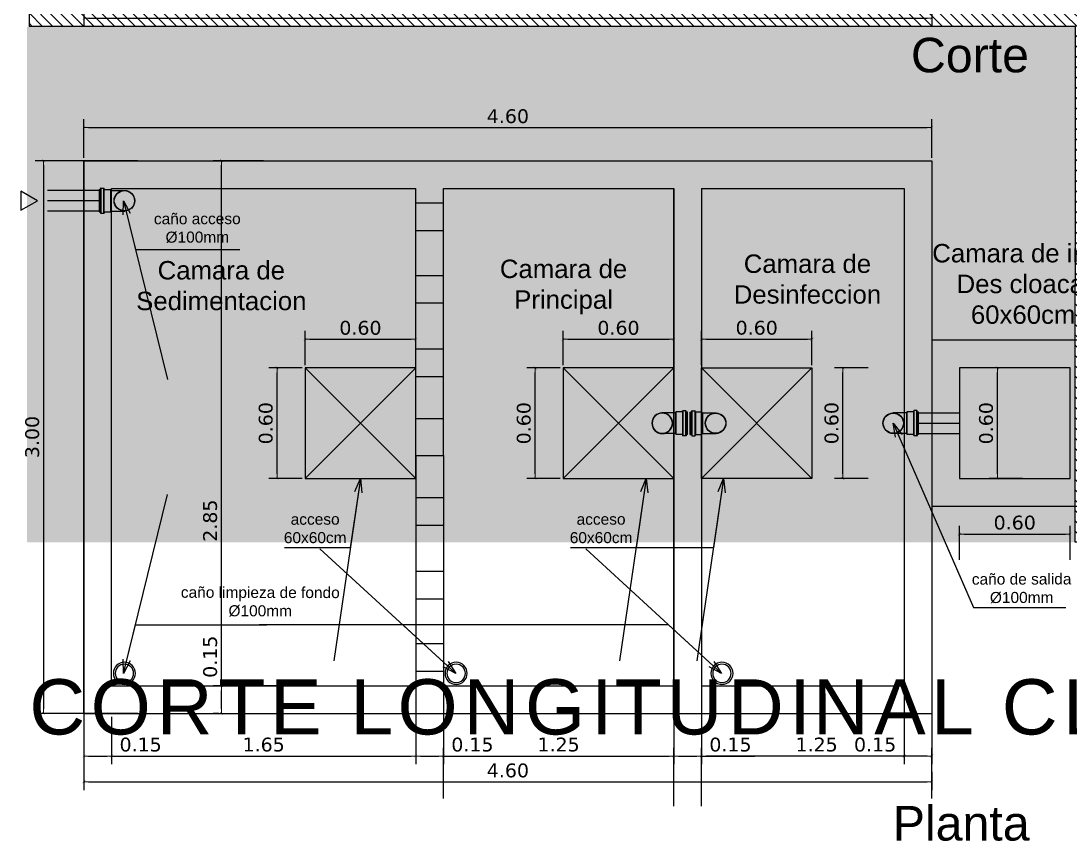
# Model space of a CAD drawing. Header units: metres. Extents: x 126 to 596, y -539 to -70.
# Drawn here: x 337.11 to 342.8, y -404.84 to -400.39 of the extents above; entities that cross this region are included whole.
import ezdxf

# ---------------------------------------------------------------- set-up
doc = ezdxf.new("R2010")
doc.units = ezdxf.units.M
doc.header["$LTSCALE"] = 10
doc.linetypes.add('CENTRO', pattern=[2, 1.25, -0.25, 0.25, -0.25])
doc.linetypes.add('CONTINUA', pattern=[0])
for name, color, linetype in [('-SAN 02', 2, 'Continuous'), ('-SAN 8', 8, 'CENTRO'), ('-SAN accesorios', 1, 'Continuous'), ('-SAN DC Accesorios', 1, 'Continuous'), ('-SAN DC Tx', 2, 'Continuous'), ('-SAN DP Accesorios', 1, 'Continuous'), ('-SAN DP Tx', 2, 'Continuous'), ('A- Hatch Hormigon', 255, 'Continuous'), ('Texto', 3, 'Continuous')]:
    doc.layers.add(name, color=color, linetype=linetype)
doc.layers.add('-SAN AC acotar', color=1, linetype='CONTINUA', lineweight=5)
doc.styles.add('Arial', font='arial.ttf')
doc.styles.add('Verdana', font='verdana.ttf')
doc.dimstyles.new('ST-COTA-25', dxfattribs={"dimscale": 0.25, "dimtxt": 0.3, "dimasz": 0.1, "dimexe": 0.18, "dimexo": 0.0625, "dimgap": 0.09, "dimtad": 1, "dimzin": 1, "dimdsep": 46, "dimtxsty": 'Verdana', "dimblk1": 'COTA_N', "dimblk2": 'COTA_N', "dimsah": 1, "dimcen": 0.09, "dimclrd": 8, "dimclre": 8, "dimclrt": 7, "dimadec": 0, "dimazin": 0, "dimtfac": 1, "dimtix": 1, "dimtmove": 0, "dimatfit": 3, "dimldrblk": 'COTA_N', "dimfxl": 0.18, "dimtolj": 1, "dimtzin": 0, "dimarcsym": 0})
doc.dimstyles.get("Standard").update_dxf_attribs({"dimtxt": 0.2, "dimasz": 0.2, "dimexe": 0.18, "dimexo": 0.0625, "dimgap": 0.05, "dimtad": 1, "dimjust": 2, "dimzin": 0, "dimdsep": 46, "dimtxsty": 'Standard', "dimblk": 'OPEN90', "dimcen": 0.12, "dimse1": 1, "dimse2": 1, "dimsd1": 1, "dimadec": 0, "dimazin": 0, "dimtfac": 1, "dimtofl": 0, "dimtmove": 0, "dimatfit": 0, "dimldrblk": 'OPEN90', "dimfxl": 1, "dimtolj": 1, "dimtzin": 0, "dimarcsym": 0})

# ---------------------------------------------------------------- blocks, each defined once
blk = doc.blocks.new('H')
at = {"layer": '-SAN 8', "transparency": 33554508}
h = blk.add_hatch(dxfattribs=at)
h.set_pattern_fill('AR-PARQ1', color=256, scale=0.0015, angle=45, style=0)
h.set_pattern_definition([(135, (-66.3667, 6.0953), (-0.64657844, 0), [0.4572, -0.4572]), (135, (-66.3128, 6.1492), (-0.64657844, 0), [0.4572, -0.4572]), (135, (-66.25893, 6.20307), (-0.64657844, 0), [0.4572, -0.4572]), (135, (-66.20505, 6.25695), (-0.64657844, 0), [0.4572, -0.4572]), (135, (-66.15116, 6.31083), (-0.64657844, 0), [0.4572, -0.4572]), (135, (-66.0973, 6.3647), (-0.64657844, 0), [0.4572, -0.4572]), (135, (-66.0434, 6.4186), (-0.64657844, 0), [0.4572, -0.4572]), (45, (-66.69, 6.4186), (0.64657844, 0), [0.4572, -0.4572]), (45, (-66.74386, 6.4725), (0.64657844, 0), [0.4572, -0.4572]), (45, (-66.79774, 6.52636), (0.64657844, 0), [0.4572, -0.4572]), (45, (-66.85162, 6.58024), (0.64657844, 0), [0.4572, -0.4572]), (45, (-66.9055, 6.6341), (0.64657844, 0), [0.4572, -0.4572]), (45, (-66.9594, 6.688), (0.64657844, 0), [0.4572, -0.4572]), (45, (-67.01327, 6.7419), (0.64657844, 0), [0.4572, -0.4572])])
h.paths.add_polyline_path([(276.4605, -13.1283), (270.7725, -13.1283), (270.7725, -15.9258), (276.4605, -15.9258)])
h.paths.add_polyline_path([(304.3237, -13.1259), (286.4612, -13.1259), (286.4612, -15.9258), (304.3237, -15.9258)])
at = {"layer": 'A- Hatch Hormigon', "transparency": 33554687}
h = blk.add_hatch(dxfattribs=at)
h.set_pattern_fill('ANSI31', color=1, scale=0.0125, angle=-90)
h.set_pattern_definition([(315, (-66.36805, 367.439185), (0.0280633004, 0.0280633004), [])])
h.paths.add_polyline_path([(271.0821, -12.9249), (270.7861, -12.9249), (270.7861, -13.1258), (271.0821, -13.1258)])
h.paths.add_polyline_path([(304.265, -12.9249), (271.0821, -12.9249), (271.0821, -13.1258), (276.4612, -13.1258), (276.4605, -15.9258), (286.4612, -15.9258), (286.4612, -13.1249), (304.265, -13.1249)])
h.paths.add_polyline_path([(280.7611, -12.9259), (281.3934, -12.9259), (281.3934, -12.9639), (280.7268, -12.9639), (280.7268, -12.9259)], flags=16)
h.paths.add_polyline_path([(276.6605, -13.1258), (281.3609, -13.1258), (281.3609, -15.7258), (276.6605, -15.7258)], flags=16)
h.paths.add_polyline_path([(281.5267, -12.9639), (281.5267, -12.9259), (282.1607, -12.9259), (282.1607, -12.9258), (282.1932, -12.9258), (282.1932, -12.9639)], flags=16)
h.paths.add_polyline_path([(281.5609, -13.1266), (286.2612, -13.1266), (286.2612, -15.7258), (281.5609, -15.7258)], flags=16)
h.paths.add_polyline_path([(277.8259, -14.7731), (280.531, -14.7731), (280.531, -13.9196), (277.8259, -13.9196)], flags=8)
at = {"color": 5}
blk.add_lwpolyline([(270.7861, -12.9249), (304.265, -12.9249), (304.265, -13.1249), (286.4612, -13.1249), (286.4612, -15.9258), (276.4605, -15.9258), (276.4612, -13.1258), (270.7861, -13.1258), (270.7861, -12.9249)], dxfattribs=at)
blk = doc.blocks.new('COTA_N')
for p, q in [((-1, 0), (0, 0)), ((0, 0.5), (0, -0.5))]:
    blk.add_line(p, q)
at = {"color": 3, "const_width": 0.065}
blk.add_lwpolyline([(0.14, 0.14), (0.28, 0.28), (0, 0), (-0.14, -0.14), (-0.28, -0.28)], dxfattribs=at)
blk = doc.blocks.new('*D1064')
at = {"layer": '-SAN AC acotar', "color": 8, "lineweight": -2, "transparency": 16777216}
for p, q in [((460.3291, -11.5212), (460.3291, -11.8813)), ((464.9291, -11.6056), (464.9291, -11.8813)), ((460.3541, -11.8363), (464.9041, -11.8363))]:
    blk.add_line(p, q, dxfattribs=at)
at = {"layer": 'Defpoints', "color": 0, "transparency": 16777216}
for p in [(460.3291, -11.5056), (464.9291, -11.59), (464.9291, -11.8363)]:
    blk.add_point(p, dxfattribs=at)
at = {"layer": '-SAN AC acotar', "color": 8, "lineweight": -2, "transparency": 16777216, "xscale": 0.025, "yscale": 0.025, "zscale": 0.025, "rotation": 180}
blk.add_blockref('COTA_N', (460.3291, -11.8363), dxfattribs=at)
at = {"layer": '-SAN AC acotar', "color": 8, "lineweight": -2, "transparency": 16777216, "xscale": 0.025, "yscale": 0.025, "zscale": 0.025}
blk.add_blockref('COTA_N', (464.9291, -11.8363), dxfattribs=at)
at = {"layer": '-SAN AC acotar', "transparency": 16777216, "insert": (462.6291, -11.7748), "char_height": 0.075, "attachment_point": 5, "style": 'Verdana'}
blk.add_mtext('\\A1;4.60', dxfattribs=at)
blk = doc.blocks.new('CAMARA SEPTICA')
at = {"layer": '-SAN 02'}
for p, q in [((493.5103, 130.7609), (493.6603, 130.7609)), ((493.5103, 130.6109), (493.6603, 130.6109)), ((493.5103, 130.3681), (493.6603, 130.3681)), ((493.5103, 130.2181), (493.6603, 130.2181)), ((493.5103, 129.9685), (493.6603, 129.9685)), ((493.5103, 129.8185), (493.6603, 129.8185)), ((493.5103, 129.5904), (493.6603, 129.5904)), ((493.5103, 129.3904), (493.6603, 129.3904)), ((493.5103, 129.1624), (493.6603, 129.1624)), ((493.5103, 129.0124), (493.6603, 129.0124)), ((493.5103, 128.7627), (493.6603, 128.7627)), ((493.5103, 128.6127), (493.6603, 128.6127)), ((493.5103, 128.37), (493.6603, 128.37)), ((493.5103, 128.22), (493.6603, 128.22))]:
    blk.add_line(p, q, dxfattribs=at)
at = {"layer": '-SAN DC Tx'}
for p, q in [((491.7103, 130.9904), (496.3103, 130.9904)), ((491.7103, 127.9904), (491.7103, 130.9904)), ((491.7103, 130.9904), (491.7103, 127.9904)), ((496.3103, 130.9904), (496.3103, 127.9904)), ((491.8603, 128.1404), (491.8603, 130.8404)), ((491.8603, 130.8404), (493.5103, 130.8404)), ((493.5103, 130.7609), (493.5103, 130.8404)), ((493.6603, 130.8404), (494.9103, 130.8404)), ((493.6603, 130.7609), (493.6603, 130.8404)), ((494.9103, 128.1404), (494.9103, 130.8404)), ((494.9103, 128.1404), (494.9103, 130.8404)), ((494.9103, 130.8404), (494.9103, 128.1404)), ((495.0603, 130.8404), (496.1603, 130.8404)), ((495.0603, 130.8404), (495.0603, 128.1404)), ((496.1603, 130.8404), (496.1603, 128.1404)), ((493.5103, 130.3681), (493.5103, 130.6109)), ((493.6603, 130.3681), (493.6603, 130.6109)), ((493.5103, 129.9685), (493.5103, 130.2181)), ((493.6603, 129.9685), (493.6603, 130.2181)), ((493.5103, 129.5904), (493.5103, 129.8185)), ((493.6603, 129.5904), (493.6603, 129.8185)), ((493.5103, 129.3904), (493.5103, 129.1624)), ((493.6603, 129.3904), (493.6603, 129.1624)), ((493.5103, 129.0124), (493.5103, 128.7627)), ((493.6603, 129.0124), (493.6603, 128.7627)), ((493.5103, 128.6127), (493.5103, 128.37)), ((493.6603, 128.6127), (493.6603, 128.37)), ((493.5103, 128.22), (493.5103, 128.1404)), ((493.6603, 128.22), (493.6603, 128.1404)), ((491.8603, 128.1404), (493.5103, 128.1404)), ((493.6603, 128.1404), (494.9103, 128.1404)), ((495.0603, 128.1404), (496.1603, 128.1404)), ((491.7103, 127.9904), (496.3103, 127.9904))]:
    blk.add_line(p, q, dxfattribs=at)
at = {"layer": '-SAN DP Accesorios'}
for p, q in [((493.5103, 130.6109), (493.5103, 130.7609)), ((493.6603, 130.6109), (493.6603, 130.7609)), ((493.5103, 130.2181), (493.5103, 130.3681)), ((493.6603, 130.2181), (493.6603, 130.3681)), ((493.5103, 129.8185), (493.5103, 129.9685)), ((493.6603, 129.8185), (493.6603, 129.9685)), ((493.5103, 129.3904), (493.5103, 129.5904)), ((493.6603, 129.3904), (493.6603, 129.5904)), ((493.5103, 129.1624), (493.5103, 129.0124)), ((493.6603, 129.1624), (493.6603, 129.0124)), ((493.5103, 128.7627), (493.5103, 128.6127)), ((493.6603, 128.7627), (493.6603, 128.6127)), ((493.5103, 128.37), (493.5103, 128.22)), ((493.6603, 128.37), (493.6603, 128.22))]:
    blk.add_line(p, q, dxfattribs=at)
blk = doc.blocks.new('*D1076')
at = {"layer": '-SAN AC acotar', "color": 8, "lineweight": -2, "transparency": 16777216}
for p, q in [((461.0755, -15.4594), (461.0755, -15.1694)), ((460.8837, -15.4594), (461.1205, -15.4594)), ((461.0755, -15.5844), (461.0755, -15.4844)), ((461.0599, -15.6094), (461.0305, -15.6094))]:
    blk.add_line(p, q, dxfattribs=at)
at = {"layer": 'Defpoints', "color": 0, "transparency": 16777216}
for p in [(460.8681, -15.4594), (461.0755, -15.6094), (461.0755, -15.6094)]:
    blk.add_point(p, dxfattribs=at)
at = {"layer": '-SAN AC acotar', "color": 8, "lineweight": -2, "transparency": 16777216, "xscale": 0.025, "yscale": 0.025, "zscale": 0.025}
for p, rotation in [((461.0755, -15.4594), 90), ((461.0755, -15.6094), 270)]:
    blk.add_blockref('COTA_N', p, dxfattribs=dict(at, rotation=rotation))
at = {"layer": '-SAN AC acotar', "transparency": 16777216, "insert": (461.014, -15.3019), "char_height": 0.075, "attachment_point": 5, "rotation": 90, "style": 'Verdana'}
blk.add_mtext('\\A1;0.15', dxfattribs=at)
blk = doc.blocks.new('*D1077')
at = {"layer": '-SAN AC acotar', "color": 8, "lineweight": -2, "transparency": 16777216}
for p, q in [((462.1291, -15.4255), (462.1291, -15.8858)), ((462.2791, -15.4255), (462.2791, -15.8858)), ((462.1541, -15.8408), (462.2541, -15.8408)), ((462.2791, -15.8408), (462.5691, -15.8408))]:
    blk.add_line(p, q, dxfattribs=at)
at = {"layer": 'Defpoints', "color": 0, "transparency": 16777216}
for p in [(462.1291, -15.4099), (462.2791, -15.4099), (462.1291, -15.8408)]:
    blk.add_point(p, dxfattribs=at)
at = {"layer": '-SAN AC acotar', "color": 8, "lineweight": -2, "transparency": 16777216, "xscale": 0.025, "yscale": 0.025, "zscale": 0.025, "rotation": 180}
blk.add_blockref('COTA_N', (462.1291, -15.8408), dxfattribs=at)
at = {"layer": '-SAN AC acotar', "color": 8, "lineweight": -2, "transparency": 16777216, "xscale": 0.025, "yscale": 0.025, "zscale": 0.025}
blk.add_blockref('COTA_N', (462.2791, -15.8408), dxfattribs=at)
at = {"layer": '-SAN AC acotar', "transparency": 16777216, "insert": (462.4366, -15.7793), "char_height": 0.075, "attachment_point": 5, "style": 'Verdana'}
blk.add_mtext('\\A1;0.15', dxfattribs=at)
blk = doc.blocks.new('*D1078')
at = {"layer": '-SAN AC acotar', "color": 8, "lineweight": -2, "transparency": 16777216}
for p, q in [((460.3291, -15.2116), (460.3291, -16.0262)), ((464.9291, -15.9269), (464.9291, -16.0262)), ((460.3541, -15.9812), (464.9041, -15.9812))]:
    blk.add_line(p, q, dxfattribs=at)
at = {"layer": 'Defpoints', "color": 0, "transparency": 16777216}
for p in [(460.3291, -15.196), (464.9291, -15.9113), (464.9291, -15.9812)]:
    blk.add_point(p, dxfattribs=at)
at = {"layer": '-SAN AC acotar', "color": 8, "lineweight": -2, "transparency": 16777216, "xscale": 0.025, "yscale": 0.025, "zscale": 0.025, "rotation": 180}
blk.add_blockref('COTA_N', (460.3291, -15.9812), dxfattribs=at)
at = {"layer": '-SAN AC acotar', "color": 8, "lineweight": -2, "transparency": 16777216, "xscale": 0.025, "yscale": 0.025, "zscale": 0.025}
blk.add_blockref('COTA_N', (464.9291, -15.9812), dxfattribs=at)
at = {"layer": '-SAN AC acotar', "transparency": 16777216, "insert": (462.6291, -15.9197), "char_height": 0.075, "attachment_point": 5, "style": 'Verdana'}
blk.add_mtext('\\A1;4.60', dxfattribs=at)
blk = doc.blocks.new('*D1079')
at = {"layer": '-SAN AC acotar', "color": 8, "lineweight": -2, "transparency": 16777216}
for p, q in [((460.4791, -15.649), (460.4791, -15.8858)), ((460.3291, -15.8518), (460.3291, -15.8858)), ((460.3541, -15.8408), (460.4541, -15.8408)), ((460.4791, -15.8408), (460.7691, -15.8408))]:
    blk.add_line(p, q, dxfattribs=at)
at = {"layer": 'Defpoints', "color": 0, "transparency": 16777216}
for p in [(460.4791, -15.6334), (460.3291, -15.8362), (460.3291, -15.8408)]:
    blk.add_point(p, dxfattribs=at)
at = {"layer": '-SAN AC acotar', "color": 8, "lineweight": -2, "transparency": 16777216, "xscale": 0.025, "yscale": 0.025, "zscale": 0.025, "rotation": 180}
blk.add_blockref('COTA_N', (460.3291, -15.8408), dxfattribs=at)
at = {"layer": '-SAN AC acotar', "color": 8, "lineweight": -2, "transparency": 16777216, "xscale": 0.025, "yscale": 0.025, "zscale": 0.025}
blk.add_blockref('COTA_N', (460.4791, -15.8408), dxfattribs=at)
at = {"layer": '-SAN AC acotar', "transparency": 16777216, "insert": (460.6366, -15.7793), "char_height": 0.075, "attachment_point": 5, "style": 'Verdana'}
blk.add_mtext('\\A1;0.15', dxfattribs=at)
blk = doc.blocks.new('*D1080')
at = {"layer": '-SAN AC acotar', "color": 8, "lineweight": -2, "transparency": 16777216}
for p, q in [((461.3024, -12.6094), (461.0305, -12.6094)), ((461.0755, -15.4344), (461.0755, -12.6344)), ((461.518, -15.4594), (461.0305, -15.4594))]:
    blk.add_line(p, q, dxfattribs=at)
at = {"layer": 'Defpoints', "color": 0, "transparency": 16777216}
for p in [(461.0755, -12.6094), (461.3181, -12.6094), (461.5336, -15.4594)]:
    blk.add_point(p, dxfattribs=at)
at = {"layer": '-SAN AC acotar', "color": 8, "lineweight": -2, "transparency": 16777216, "xscale": 0.025, "yscale": 0.025, "zscale": 0.025}
for p, rotation in [((461.0755, -12.6094), 90), ((461.0755, -15.4594), 270)]:
    blk.add_blockref('COTA_N', p, dxfattribs=dict(at, rotation=rotation))
at = {"layer": '-SAN AC acotar', "transparency": 16777216, "insert": (461.0138, -14.5631), "char_height": 0.075, "attachment_point": 5, "rotation": 90, "style": 'Verdana'}
blk.add_mtext('\\A1;2.85', dxfattribs=at)
blk = doc.blocks.new('*D1081')
at = {"layer": '-SAN AC acotar', "color": 8, "lineweight": -2, "transparency": 16777216}
for p, q in [((461.5291, -13.7192), (461.5291, -13.5337)), ((462.1291, -13.7192), (462.1291, -13.5337)), ((461.5541, -13.5787), (462.1041, -13.5787))]:
    blk.add_line(p, q, dxfattribs=at)
at = {"layer": 'Defpoints', "color": 0, "transparency": 16777216}
for p in [(462.1291, -13.5787), (461.5291, -13.7349), (462.1291, -13.7349)]:
    blk.add_point(p, dxfattribs=at)
at = {"layer": '-SAN AC acotar', "color": 8, "lineweight": -2, "transparency": 16777216, "xscale": 0.025, "yscale": 0.025, "zscale": 0.025, "rotation": 180}
blk.add_blockref('COTA_N', (461.5291, -13.5787), dxfattribs=at)
at = {"layer": '-SAN AC acotar', "color": 8, "lineweight": -2, "transparency": 16777216, "xscale": 0.025, "yscale": 0.025, "zscale": 0.025}
blk.add_blockref('COTA_N', (462.1291, -13.5787), dxfattribs=at)
at = {"layer": '-SAN AC acotar', "transparency": 16777216, "insert": (461.8291, -13.5171), "char_height": 0.075, "attachment_point": 5, "style": 'Verdana'}
blk.add_mtext('\\A1;0.60', dxfattribs=at)
blk = doc.blocks.new('*D1082')
at = {"layer": '-SAN AC acotar', "color": 8, "lineweight": -2, "transparency": 16777216}
for p, q in [((461.5134, -13.7344), (461.332, -13.7344)), ((461.377, -14.3094), (461.377, -13.7594)), ((461.5134, -14.3344), (461.332, -14.3344))]:
    blk.add_line(p, q, dxfattribs=at)
at = {"layer": 'Defpoints', "color": 0, "transparency": 16777216}
for p in [(461.377, -13.7344), (461.5291, -13.7344), (461.5291, -14.3344)]:
    blk.add_point(p, dxfattribs=at)
at = {"layer": '-SAN AC acotar', "color": 8, "lineweight": -2, "transparency": 16777216, "xscale": 0.025, "yscale": 0.025, "zscale": 0.025}
for p, rotation in [((461.377, -13.7344), 90), ((461.377, -14.3344), 270)]:
    blk.add_blockref('COTA_N', p, dxfattribs=dict(at, rotation=rotation))
at = {"layer": '-SAN AC acotar', "transparency": 16777216, "insert": (461.3155, -14.0344), "char_height": 0.075, "attachment_point": 5, "rotation": 90, "style": 'Verdana'}
blk.add_mtext('\\A1;0.60', dxfattribs=at)
blk = doc.blocks.new('*D1083')
at = {"layer": '-SAN AC acotar', "color": 8, "lineweight": -2, "transparency": 16777216}
for p, q in [((463.5291, -15.4255), (463.5291, -15.8858)), ((463.6791, -15.4255), (463.6791, -15.8858)), ((463.5541, -15.8408), (463.6541, -15.8408)), ((463.6791, -15.8408), (463.9691, -15.8408))]:
    blk.add_line(p, q, dxfattribs=at)
at = {"layer": 'Defpoints', "color": 0, "transparency": 16777216}
for p in [(463.5291, -15.4099), (463.6791, -15.4099), (463.5291, -15.8408)]:
    blk.add_point(p, dxfattribs=at)
at = {"layer": '-SAN AC acotar', "color": 8, "lineweight": -2, "transparency": 16777216, "xscale": 0.025, "yscale": 0.025, "zscale": 0.025, "rotation": 180}
blk.add_blockref('COTA_N', (463.5291, -15.8408), dxfattribs=at)
at = {"layer": '-SAN AC acotar', "color": 8, "lineweight": -2, "transparency": 16777216, "xscale": 0.025, "yscale": 0.025, "zscale": 0.025}
blk.add_blockref('COTA_N', (463.6791, -15.8408), dxfattribs=at)
at = {"layer": '-SAN AC acotar', "transparency": 16777216, "insert": (463.8366, -15.7793), "char_height": 0.075, "attachment_point": 5, "style": 'Verdana'}
blk.add_mtext('\\A1;0.15', dxfattribs=at)
blk = doc.blocks.new('*D1084')
at = {"layer": '-SAN AC acotar', "color": 8, "lineweight": -2, "transparency": 16777216}
for p, q in [((465.0791, -14.7765), (465.0791, -14.5909)), ((465.6791, -14.7765), (465.6791, -14.5909)), ((465.1041, -14.6359), (465.6541, -14.6359))]:
    blk.add_line(p, q, dxfattribs=at)
at = {"layer": 'Defpoints', "color": 0, "transparency": 16777216}
for p in [(465.6791, -14.6359), (465.0791, -14.7921), (465.6791, -14.7921)]:
    blk.add_point(p, dxfattribs=at)
at = {"layer": '-SAN AC acotar', "color": 8, "lineweight": -2, "transparency": 16777216, "xscale": 0.025, "yscale": 0.025, "zscale": 0.025, "rotation": 180}
blk.add_blockref('COTA_N', (465.0791, -14.6359), dxfattribs=at)
at = {"layer": '-SAN AC acotar', "color": 8, "lineweight": -2, "transparency": 16777216, "xscale": 0.025, "yscale": 0.025, "zscale": 0.025}
blk.add_blockref('COTA_N', (465.6791, -14.6359), dxfattribs=at)
at = {"layer": '-SAN AC acotar', "transparency": 16777216, "insert": (465.3791, -14.5744), "char_height": 0.075, "attachment_point": 5, "style": 'Verdana'}
blk.add_mtext('\\A1;0.60', dxfattribs=at)
blk = doc.blocks.new('*D1085')
at = {"layer": '-SAN AC acotar', "color": 8, "lineweight": -2, "transparency": 16777216}
for p, q in [((465.4218, -13.7344), (465.2403, -13.7344)), ((465.2853, -14.3094), (465.2853, -13.7594)), ((465.4218, -14.3344), (465.2403, -14.3344))]:
    blk.add_line(p, q, dxfattribs=at)
at = {"layer": 'Defpoints', "color": 0, "transparency": 16777216}
for p in [(465.2853, -13.7344), (465.4374, -13.7344), (465.4374, -14.3344)]:
    blk.add_point(p, dxfattribs=at)
at = {"layer": '-SAN AC acotar', "color": 8, "lineweight": -2, "transparency": 16777216, "xscale": 0.025, "yscale": 0.025, "zscale": 0.025}
for p, rotation in [((465.2853, -13.7344), 90), ((465.2853, -14.3344), 270)]:
    blk.add_blockref('COTA_N', p, dxfattribs=dict(at, rotation=rotation))
at = {"layer": '-SAN AC acotar', "transparency": 16777216, "insert": (465.2238, -14.0344), "char_height": 0.075, "attachment_point": 5, "rotation": 90, "style": 'Verdana'}
blk.add_mtext('\\A1;0.60', dxfattribs=at)
blk = doc.blocks.new('_Open90')
at = {"color": 0, "linetype": 'ByBlock', "lineweight": -2}
for p, q in [((0, 0), (-1, 0)), ((-0.5, 0.5), (0, 0)), ((0, 0), (-0.5, -0.5))]:
    blk.add_line(p, q, dxfattribs=at)
blk = doc.blocks.new('BSS')
at = {"layer": '-SAN accesorios'}
for p, q in [((2184.5388, 2047.0574), (2184.5388, 2047.1553)), ((2184.6889, 2047.0574), (2184.6889, 2047.1553)), ((2184.5229, 2046.9815), (2184.5229, 2047.0028)), ((2184.5306, 2047.0053), (2184.5247, 2047.0048)), ((2184.5249, 2047.0028), (2184.7028, 2047.0028)), ((2184.5388, 2047.0574), (2184.5325, 2047.0511)), ((2184.6953, 2047.0511), (2184.5325, 2047.0511)), ((2184.5325, 2047.0073), (2184.5325, 2047.0511)), ((2184.5325, 2047.0055), (2184.6953, 2047.0055)), ((2184.5388, 2047.0574), (2184.6889, 2047.0574)), ((2184.6889, 2047.0574), (2184.6953, 2047.0511)), ((2184.6953, 2047.0073), (2184.6953, 2047.0511)), ((2184.6971, 2047.0053), (2184.703, 2047.0048)), ((2184.7048, 2046.9815), (2184.7048, 2047.0028)), ((2184.5311, 2046.9789), (2184.5247, 2046.9795)), ((2184.7028, 2046.9815), (2184.5249, 2046.9815)), ((2184.6948, 2046.9788), (2184.533, 2046.9788)), ((2184.533, 2046.9691), (2184.533, 2046.977)), ((2184.6948, 2046.9691), (2184.533, 2046.9691)), ((2184.6948, 2046.9691), (2184.6948, 2046.977)), ((2184.6966, 2046.9789), (2184.703, 2046.9795))]:
    blk.add_line(p, q, dxfattribs=at)
for radius in [0.075, 0.0729]:
    blk.add_circle((2184.6139, 2047.1523), radius, dxfattribs=at)
for centre, start, end in [((2184.5249, 2047.0028), 95, 180), ((2184.5305, 2047.0073), 275, 0), ((2184.6972, 2047.0073), 180, 265), ((2184.7028, 2047.0028), 0, 85), ((2184.5249, 2046.9815), 180, 265), ((2184.531, 2046.977), 0, 85), ((2184.6967, 2046.977), 95, 180), ((2184.7028, 2046.9815), 275, 0)]:
    blk.add_arc(centre, 0.00199, start, end, dxfattribs=at)
blk = doc.blocks.new('*D1086')
at = {"layer": '-SAN AC acotar', "color": 8, "lineweight": -2, "transparency": 16777216}
for p, q in [((460.4791, -15.6276), (460.4791, -15.8858)), ((462.129, -15.7718), (462.129, -15.8858)), ((460.5041, -15.8408), (462.104, -15.8408))]:
    blk.add_line(p, q, dxfattribs=at)
at = {"layer": 'Defpoints', "color": 0, "transparency": 16777216}
for p in [(460.4791, -15.612), (462.129, -15.7562), (462.129, -15.8408)]:
    blk.add_point(p, dxfattribs=at)
at = {"layer": '-SAN AC acotar', "color": 8, "lineweight": -2, "transparency": 16777216, "xscale": 0.025, "yscale": 0.025, "zscale": 0.025, "rotation": 180}
blk.add_blockref('COTA_N', (460.4791, -15.8408), dxfattribs=at)
at = {"layer": '-SAN AC acotar', "color": 8, "lineweight": -2, "transparency": 16777216, "xscale": 0.025, "yscale": 0.025, "zscale": 0.025}
blk.add_blockref('COTA_N', (462.129, -15.8408), dxfattribs=at)
at = {"layer": '-SAN AC acotar', "transparency": 16777216, "insert": (461.304, -15.7793), "char_height": 0.075, "attachment_point": 5, "style": 'Verdana'}
blk.add_mtext('\\A1;1.65', dxfattribs=at)
blk = doc.blocks.new('*D1087')
at = {"layer": '-SAN AC acotar', "color": 8, "lineweight": -2, "transparency": 16777216}
for p, q in [((462.2791, -16.0722), (462.2791, -15.7958)), ((463.5291, -16.1122), (463.5291, -15.7958)), ((462.3041, -15.8408), (463.5041, -15.8408))]:
    blk.add_line(p, q, dxfattribs=at)
at = {"layer": 'Defpoints', "color": 0, "transparency": 16777216}
for p in [(463.5291, -15.8408), (462.2791, -16.0879), (463.5291, -16.1279)]:
    blk.add_point(p, dxfattribs=at)
at = {"layer": '-SAN AC acotar', "color": 8, "lineweight": -2, "transparency": 16777216, "xscale": 0.025, "yscale": 0.025, "zscale": 0.025, "rotation": 180}
blk.add_blockref('COTA_N', (462.2791, -15.8408), dxfattribs=at)
at = {"layer": '-SAN AC acotar', "color": 8, "lineweight": -2, "transparency": 16777216, "xscale": 0.025, "yscale": 0.025, "zscale": 0.025}
blk.add_blockref('COTA_N', (463.5291, -15.8408), dxfattribs=at)
at = {"layer": '-SAN AC acotar', "transparency": 16777216, "insert": (462.9041, -15.7792), "char_height": 0.075, "attachment_point": 5, "style": 'Verdana'}
blk.add_mtext('\\A1;1.25', dxfattribs=at)
blk = doc.blocks.new('*D1088')
at = {"layer": '-SAN AC acotar', "color": 8, "lineweight": -2, "transparency": 16777216}
for p, q in [((463.6791, -16.1122), (463.6791, -15.7958)), ((464.9291, -16.0722), (464.9291, -15.7958)), ((464.9041, -15.8408), (463.7041, -15.8408))]:
    blk.add_line(p, q, dxfattribs=at)
at = {"layer": 'Defpoints', "color": 0, "transparency": 16777216}
for p in [(463.6791, -15.8408), (464.9291, -16.0879), (463.6791, -16.1279)]:
    blk.add_point(p, dxfattribs=at)
at = {"layer": '-SAN AC acotar', "color": 8, "lineweight": -2, "transparency": 16777216, "xscale": 0.025, "yscale": 0.025, "zscale": 0.025, "rotation": 180}
blk.add_blockref('COTA_N', (463.6791, -15.8408), dxfattribs=at)
at = {"layer": '-SAN AC acotar', "color": 8, "lineweight": -2, "transparency": 16777216, "xscale": 0.025, "yscale": 0.025, "zscale": 0.025}
blk.add_blockref('COTA_N', (464.9291, -15.8408), dxfattribs=at)
at = {"layer": '-SAN AC acotar', "transparency": 16777216, "insert": (464.3041, -15.7792), "char_height": 0.075, "attachment_point": 5, "style": 'Verdana'}
blk.add_mtext('\\A1;1.25', dxfattribs=at)
blk = doc.blocks.new('*D1089')
at = {"layer": '-SAN AC acotar', "color": 8, "lineweight": -2, "transparency": 16777216}
for p, q in [((460.3291, -12.5938), (460.3291, -12.3848)), ((464.9291, -12.5938), (464.9291, -12.3848)), ((460.3541, -12.4298), (464.9041, -12.4298))]:
    blk.add_line(p, q, dxfattribs=at)
at = {"layer": 'Defpoints', "color": 0, "transparency": 16777216}
for p in [(464.9291, -12.4298), (460.3291, -12.6094), (464.9291, -12.6094)]:
    blk.add_point(p, dxfattribs=at)
at = {"layer": '-SAN AC acotar', "color": 8, "lineweight": -2, "transparency": 16777216, "xscale": 0.025, "yscale": 0.025, "zscale": 0.025, "rotation": 180}
blk.add_blockref('COTA_N', (460.3291, -12.4298), dxfattribs=at)
at = {"layer": '-SAN AC acotar', "color": 8, "lineweight": -2, "transparency": 16777216, "xscale": 0.025, "yscale": 0.025, "zscale": 0.025}
blk.add_blockref('COTA_N', (464.9291, -12.4298), dxfattribs=at)
at = {"layer": '-SAN AC acotar', "transparency": 16777216, "insert": (462.6291, -12.3683), "char_height": 0.075, "attachment_point": 5, "style": 'Verdana'}
blk.add_mtext('\\A1;4.60', dxfattribs=at)
blk = doc.blocks.new('*D1090')
at = {"layer": '-SAN AC acotar', "color": 8, "lineweight": -2, "transparency": 16777216}
for p, q in [((460.6209, -12.6094), (460.065, -12.6094)), ((460.11, -12.6344), (460.11, -15.5844)), ((460.6209, -15.6094), (460.065, -15.6094))]:
    blk.add_line(p, q, dxfattribs=at)
at = {"layer": 'Defpoints', "color": 0, "transparency": 16777216}
for p in [(460.6365, -12.6094), (460.11, -15.6094), (460.6365, -15.6094)]:
    blk.add_point(p, dxfattribs=at)
at = {"layer": '-SAN AC acotar', "color": 8, "lineweight": -2, "transparency": 16777216, "xscale": 0.025, "yscale": 0.025, "zscale": 0.025}
for p, rotation in [((460.11, -12.6094), 90), ((460.11, -15.6094), 270)]:
    blk.add_blockref('COTA_N', p, dxfattribs=dict(at, rotation=rotation))
at = {"layer": '-SAN AC acotar', "transparency": 16777216, "insert": (460.0485, -14.1094), "char_height": 0.075, "attachment_point": 5, "rotation": 90, "style": 'Verdana'}
blk.add_mtext('\\A1;3.00', dxfattribs=at)
blk = doc.blocks.new('*D1091')
at = {"layer": '-SAN AC acotar', "color": 8, "lineweight": -2, "transparency": 16777216}
for p, q in [((462.9291, -13.7192), (462.9291, -13.5337)), ((463.5291, -13.7192), (463.5291, -13.5337)), ((462.9541, -13.5787), (463.5041, -13.5787))]:
    blk.add_line(p, q, dxfattribs=at)
at = {"layer": 'Defpoints', "color": 0, "transparency": 16777216}
for p in [(463.5291, -13.5787), (462.9291, -13.7349), (463.5291, -13.7349)]:
    blk.add_point(p, dxfattribs=at)
at = {"layer": '-SAN AC acotar', "color": 8, "lineweight": -2, "transparency": 16777216, "xscale": 0.025, "yscale": 0.025, "zscale": 0.025, "rotation": 180}
blk.add_blockref('COTA_N', (462.9291, -13.5787), dxfattribs=at)
at = {"layer": '-SAN AC acotar', "color": 8, "lineweight": -2, "transparency": 16777216, "xscale": 0.025, "yscale": 0.025, "zscale": 0.025}
blk.add_blockref('COTA_N', (463.5291, -13.5787), dxfattribs=at)
at = {"layer": '-SAN AC acotar', "transparency": 16777216, "insert": (463.2291, -13.5171), "char_height": 0.075, "attachment_point": 5, "style": 'Verdana'}
blk.add_mtext('\\A1;0.60', dxfattribs=at)
blk = doc.blocks.new('*D1092')
at = {"layer": '-SAN AC acotar', "color": 8, "lineweight": -2, "transparency": 16777216}
for p, q in [((462.9134, -13.7344), (462.732, -13.7344)), ((462.777, -14.3094), (462.777, -13.7594)), ((462.9134, -14.3344), (462.732, -14.3344))]:
    blk.add_line(p, q, dxfattribs=at)
at = {"layer": 'Defpoints', "color": 0, "transparency": 16777216}
for p in [(462.777, -13.7344), (462.9291, -13.7344), (462.9291, -14.3344)]:
    blk.add_point(p, dxfattribs=at)
at = {"layer": '-SAN AC acotar', "color": 8, "lineweight": -2, "transparency": 16777216, "xscale": 0.025, "yscale": 0.025, "zscale": 0.025}
for p, rotation in [((462.777, -13.7344), 90), ((462.777, -14.3344), 270)]:
    blk.add_blockref('COTA_N', p, dxfattribs=dict(at, rotation=rotation))
at = {"layer": '-SAN AC acotar', "transparency": 16777216, "insert": (462.7155, -14.0344), "char_height": 0.075, "attachment_point": 5, "rotation": 90, "style": 'Verdana'}
blk.add_mtext('\\A1;0.60', dxfattribs=at)
blk = doc.blocks.new('*D1093')
at = {"layer": '-SAN AC acotar', "color": 8, "lineweight": -2, "transparency": 16777216}
for p, q in [((463.6791, -13.7188), (463.6791, -13.5332)), ((464.2791, -13.7188), (464.2791, -13.5332)), ((463.7041, -13.5782), (464.2541, -13.5782))]:
    blk.add_line(p, q, dxfattribs=at)
at = {"layer": 'Defpoints', "color": 0, "transparency": 16777216}
for p in [(464.2791, -13.5782), (463.6791, -13.7344), (464.2791, -13.7344)]:
    blk.add_point(p, dxfattribs=at)
at = {"layer": '-SAN AC acotar', "color": 8, "lineweight": -2, "transparency": 16777216, "xscale": 0.025, "yscale": 0.025, "zscale": 0.025, "rotation": 180}
blk.add_blockref('COTA_N', (463.6791, -13.5782), dxfattribs=at)
at = {"layer": '-SAN AC acotar', "color": 8, "lineweight": -2, "transparency": 16777216, "xscale": 0.025, "yscale": 0.025, "zscale": 0.025}
blk.add_blockref('COTA_N', (464.2791, -13.5782), dxfattribs=at)
at = {"layer": '-SAN AC acotar', "transparency": 16777216, "insert": (463.9791, -13.5167), "char_height": 0.075, "attachment_point": 5, "style": 'Verdana'}
blk.add_mtext('\\A1;0.60', dxfattribs=at)
blk = doc.blocks.new('*D1094')
at = {"layer": '-SAN AC acotar', "color": 8, "lineweight": -2, "transparency": 16777216}
for p, q in [((464.5835, -13.734), (464.402, -13.734)), ((464.447, -14.309), (464.447, -13.759)), ((464.5835, -14.334), (464.402, -14.334))]:
    blk.add_line(p, q, dxfattribs=at)
at = {"layer": 'Defpoints', "color": 0, "transparency": 16777216}
for p in [(464.447, -13.734), (464.5991, -13.734), (464.5991, -14.334)]:
    blk.add_point(p, dxfattribs=at)
at = {"layer": '-SAN AC acotar', "color": 8, "lineweight": -2, "transparency": 16777216, "xscale": 0.025, "yscale": 0.025, "zscale": 0.025}
for p, rotation in [((464.447, -13.734), 90), ((464.447, -14.334), 270)]:
    blk.add_blockref('COTA_N', p, dxfattribs=dict(at, rotation=rotation))
at = {"layer": '-SAN AC acotar', "transparency": 16777216, "insert": (464.3855, -14.034), "char_height": 0.075, "attachment_point": 5, "rotation": 90, "style": 'Verdana'}
blk.add_mtext('\\A1;0.60', dxfattribs=at)
blk = doc.blocks.new('*D1095')
at = {"layer": '-SAN AC acotar', "color": 8, "lineweight": -2, "transparency": 16777216}
for p, q in [((464.7791, -15.4255), (464.7791, -15.8858)), ((464.9291, -15.4255), (464.9291, -15.8858)), ((464.7791, -15.8408), (464.489, -15.8408)), ((464.9041, -15.8408), (464.8041, -15.8408))]:
    blk.add_line(p, q, dxfattribs=at)
at = {"layer": 'Defpoints', "color": 0, "transparency": 16777216}
for p in [(464.7791, -15.4099), (464.9291, -15.4099), (464.9291, -15.8408)]:
    blk.add_point(p, dxfattribs=at)
at = {"layer": '-SAN AC acotar', "color": 8, "lineweight": -2, "transparency": 16777216, "xscale": 0.025, "yscale": 0.025, "zscale": 0.025, "rotation": 180}
blk.add_blockref('COTA_N', (464.7791, -15.8408), dxfattribs=at)
at = {"layer": '-SAN AC acotar', "color": 8, "lineweight": -2, "transparency": 16777216, "xscale": 0.025, "yscale": 0.025, "zscale": 0.025}
blk.add_blockref('COTA_N', (464.9291, -15.8408), dxfattribs=at)
at = {"layer": '-SAN AC acotar', "transparency": 16777216, "insert": (464.6215, -15.7793), "char_height": 0.075, "attachment_point": 5, "style": 'Verdana'}
blk.add_mtext('\\A1;0.15', dxfattribs=at)
blk = doc.blocks.new('100MM Caño')
at = {"layer": '-SAN DP Accesorios'}
for radius in [0.06, 0.05]:
    blk.add_circle((2188.215, 2049.8309), radius, dxfattribs=at)
blk = doc.blocks.new('CAMARA SEPTICA 100')
at = {"layer": '-SAN 02'}
for p, q in [((460.411, -12.7704), (460.1317, -12.7704)), ((460.411, -12.8829), (460.1317, -12.8829)), ((464.8578, -13.9782), (465.0791, -13.9782)), ((464.8578, -14.0907), (465.0791, -14.0907))]:
    blk.add_line(p, q, dxfattribs=at)
blk.add_lwpolyline([(465.8291, -13.5844), (464.9291, -13.5844), (464.9291, -14.4844), (465.8291, -14.4844), (465.8291, -13.5844)], dxfattribs=at)
blk.add_lwpolyline([(465.6791, -13.7344), (465.0791, -13.7344), (465.0791, -14.3344), (465.6791, -14.3344)], close=True, dxfattribs=at)
at = {"layer": '-SAN 8', "ltscale": 3}
for p, q in [((460.411, -12.8266), (460.1317, -12.8266)), ((464.8578, -14.0344), (465.0791, -14.0344))]:
    blk.add_line(p, q, dxfattribs=at)
at = {"layer": '-SAN accesorios'}
for p, q in [((460.411, -12.766), (460.411, -12.8873)), ((460.411, -12.766), (460.4169, -12.766)), ((460.4183, -12.766), (460.4183, -12.8873)), ((460.4184, -12.7646), (460.4188, -12.7598)), ((460.4203, -12.7584), (460.4363, -12.7584)), ((460.4203, -12.7599), (460.4203, -12.8934)), ((460.4363, -12.8934), (460.4363, -12.7599)), ((460.4382, -12.7642), (460.4378, -12.7598)), ((460.4383, -12.8877), (460.4383, -12.7656)), ((460.4397, -12.7656), (460.4725, -12.7656)), ((460.4725, -12.7656), (460.4725, -12.8877)), ((460.4773, -12.7704), (460.4725, -12.7656)), ((460.4773, -12.8829), (460.4773, -12.7704)), ((460.4773, -12.7704), (460.5506, -12.7704)), ((460.411, -12.8873), (460.4169, -12.8873)), ((460.4184, -12.8887), (460.4188, -12.8935)), ((460.4203, -12.8948), (460.4363, -12.8948)), ((460.4382, -12.8891), (460.4378, -12.8935)), ((460.4397, -12.8877), (460.4725, -12.8877)), ((460.4773, -12.8829), (460.4725, -12.8877)), ((460.4773, -12.8829), (460.5506, -12.8829)), ((461.5291, -13.7344), (462.1291, -14.3344)), ((461.5291, -14.3344), (462.1291, -13.7344)), ((462.9291, -13.7344), (463.5291, -14.3344)), ((463.5291, -13.7344), (462.9291, -14.3344)), ((464.2791, -13.7344), (463.6791, -14.3344)), ((464.2791, -14.3344), (463.6791, -13.7344))]:
    blk.add_line(p, q, dxfattribs=at)
for points in [[(461.5291, -14.3344), (462.1291, -14.3344), (462.1291, -13.7344), (461.5291, -13.7344), (461.5291, -14.3344)], [(462.9291, -14.3344), (463.5291, -14.3344), (463.5291, -13.7344), (462.9291, -13.7344), (462.9291, -14.3344)], [(464.2791, -14.3344), (463.6791, -14.3344), (463.6791, -13.7344), (464.2791, -13.7344), (464.2791, -14.3344)]]:
    blk.add_lwpolyline(points, dxfattribs=at)
for radius in [0.0562, 0.0547]:
    blk.add_circle((460.5484, -12.8266), radius, dxfattribs=at)
for centre, start, end in [((460.4169, -12.7645), 270, 355), ((460.4203, -12.7599), 90, 175), ((460.4363, -12.7599), 5, 90), ((460.4397, -12.7641), 185, 270), ((460.4169, -12.8888), 5, 90), ((460.4203, -12.8934), 185, 270), ((460.4363, -12.8934), 270, 355), ((460.4397, -12.8892), 90, 175)]:
    blk.add_arc(centre, 0.00149, start, end, dxfattribs=at)
at = {"layer": '-SAN DC Accesorios'}
for p, q in [((464.7916, -13.9782), (464.7182, -13.9782)), ((464.7916, -13.9782), (464.7963, -13.9734)), ((464.7916, -13.9782), (464.7916, -14.0907)), ((464.7963, -14.0955), (464.7963, -13.9734)), ((464.8292, -13.9734), (464.7963, -13.9734)), ((464.8305, -13.9734), (464.8305, -14.0955)), ((464.8307, -13.972), (464.8311, -13.9676)), ((464.8485, -13.9662), (464.8325, -13.9662)), ((464.8325, -13.9677), (464.8325, -14.1012)), ((464.8485, -14.1012), (464.8485, -13.9677)), ((464.8504, -13.9724), (464.85, -13.9676)), ((464.8506, -14.0951), (464.8506, -13.9738)), ((464.8578, -13.9738), (464.8519, -13.9738)), ((464.8578, -14.0951), (464.8578, -13.9738)), ((464.7916, -14.0907), (464.7182, -14.0907)), ((464.7916, -14.0907), (464.7963, -14.0955)), ((464.8292, -14.0955), (464.7963, -14.0955)), ((464.8307, -14.0969), (464.8311, -14.1013)), ((464.8485, -14.1027), (464.8325, -14.1027)), ((464.8504, -14.0965), (464.85, -14.1013)), ((464.8578, -14.0951), (464.8519, -14.0951))]:
    blk.add_line(p, q, dxfattribs=at)
for radius in [0.0562, 0.0547]:
    blk.add_circle((464.7204, -14.0344), radius, dxfattribs=at)
for centre, start, end in [((464.8292, -13.9719), 270, 355), ((464.8325, -13.9677), 90, 175), ((464.8485, -13.9677), 5, 90), ((464.8519, -13.9723), 185, 270), ((464.8292, -14.097), 5, 90), ((464.8325, -14.1012), 185, 270), ((464.8485, -14.1012), 270, 355), ((464.8519, -14.0966), 90, 175)]:
    blk.add_arc(centre, 0.00149, start, end, dxfattribs=at)
at = {"layer": '-SAN DC Tx'}
blk.add_lwpolyline([(460.0774, -12.8266), (459.9873, -12.7746), (459.9873, -12.8787)], close=True, dxfattribs=at)
at = {"layer": '-SAN AC acotar'}
blk.add_blockref('CAMARA SEPTICA', (-31.3812, -143.5999), dxfattribs=at)
at = {"layer": '-SAN DP Accesorios', "yscale": 0.75, "zscale": 0.75}
for p, xscale, rotation in [((1998.8309, 1624.4259), -0.75, 90), ((-1071.608, 1624.4259), 0.75, 270)]:
    blk.add_blockref('BSS', p, dxfattribs=dict(at, xscale=xscale, rotation=rotation))
at = {"layer": '-SAN DP Accesorios', "xscale": -1, "rotation": 180}
for p in [(-1727.6666, 2034.4387), (-1725.8666, 2034.4387), (-1724.4244, 2034.4387)]:
    blk.add_blockref('100MM Caño', p, dxfattribs=at)
at = {"layer": '-SAN DC Tx', "char_height": 0.1875, "attachment_point": 2, "style": 'Arial'}
for s, insert in [('Corte', (465.1362, -11.9423)), ('Planta', (465.0886, -16.1122))]:
    blk.add_mtext_dynamic_manual_height_columns(s, width=3.950109, gutter_width=12.5, heights=[0], dxfattribs=dict(at, insert=insert))
at = {"layer": '-SAN DC Tx', "char_height": 0.06, "width": 1.369063, "style": 'Arial'}
for s, insert, attachment_point, rotation in [('\\A1;caño acceso\\P%%C100mm', (460.9442, -13.0564), 8, 0.1255), ('\\A1;acceso \\P60x60cm', (461.5837, -14.6862), 8, 0.1255), ('\\A1;acceso \\P60x60cm', (463.1349, -14.6862), 8, 0.1255), ('\\A1;caño de salida \\P%%C100mm', (465.4168, -15.0124), 8, 0.1255), ('\\A1;caño limpieza de fondo\\P%%C100mm', (461.2858, -14.9227), 2, 359.8745)]:
    blk.add_mtext(s, dxfattribs=dict(at, insert=insert, attachment_point=attachment_point, rotation=rotation))
at = {"layer": '-SAN DC Tx', "char_height": 0.1, "width": 1.575827, "attachment_point": 2, "style": 'Arial'}
for s, insert in [('\\A1;Camara de insp\\PDes cloacal \\P60x60cm', (465.4247, -13.0614)), ('\\A1;Camara de\\PPrincipal', (462.9311, -13.1464)), ('\\A1;Camara de\\PDesinfeccion', (464.2544, -13.1185)), ('\\A1;Camara de\\PSedimentacion', (461.0743, -13.154))]:
    blk.add_mtext(s, dxfattribs=dict(at, insert=insert))
at = {"layer": '-SAN AC acotar'}
for base, p1, p2, picture, middle in [((464.9291, -11.8363), (460.3291, -11.5056), (464.9291, -11.59), '*D1064', (462.6291, -11.7748)), ((464.9291, -12.4298), (460.3291, -12.6094), (464.9291, -12.6094), '*D1089', (462.6291, -12.3683)), ((462.1291, -13.5787), (461.5291, -13.7349), (462.1291, -13.7349), '*D1081', (461.8291, -13.5171)), ((463.5291, -13.5787), (462.9291, -13.7349), (463.5291, -13.7349), '*D1091', (463.2291, -13.5171)), ((464.2791, -13.5782), (463.6791, -13.7344), (464.2791, -13.7344), '*D1093', (463.9791, -13.5167)), ((465.6791, -14.6359), (465.0791, -14.7921), (465.6791, -14.7921), '*D1084', (465.3791, -14.5744)), ((464.9291, -15.9812), (460.3291, -15.196), (464.9291, -15.9113), '*D1078', (462.6291, -15.9197)), ((462.129, -15.8408), (460.4791, -15.612), (462.129, -15.7562), '*D1086', (461.304, -15.7793)), ((463.5291, -15.8408), (462.2791, -16.0879), (463.5291, -16.1279), '*D1087', (462.9041, -15.7792))]:
    dim = blk.add_linear_dim(base=base, p1=p1, p2=p2, dimstyle='ST-COTA-25', dxfattribs=at)
    dim.commit()
    dim.dimension.update_dxf_attribs({"geometry": picture, "text_midpoint": middle})
for base, p1, p2, angle, picture, middle in [((460.11, -15.6094), (460.6365, -12.6094), (460.6365, -15.6094), 90, '*D1090', (460.0485, -14.1094)), ((461.377, -13.7344), (461.5291, -14.3344), (461.5291, -13.7344), 90, '*D1082', (461.3155, -14.0344)), ((462.777, -13.7344), (462.9291, -14.3344), (462.9291, -13.7344), 90, '*D1092', (462.7155, -14.0344)), ((464.447, -13.734), (464.5991, -14.334), (464.5991, -13.734), 90, '*D1094', (464.3855, -14.034)), ((465.2853, -13.7344), (465.4374, -14.3344), (465.4374, -13.7344), 90, '*D1085', (465.2238, -14.0344)), ((463.6791, -15.8408), (464.9291, -16.0879), (463.6791, -16.1279), 180, '*D1088', (464.3041, -15.7792))]:
    dim = blk.add_linear_dim(base=base, p1=p1, p2=p2, angle=angle, dimstyle='ST-COTA-25', dxfattribs=at)
    dim.commit()
    dim.dimension.update_dxf_attribs({"geometry": picture, "text_midpoint": middle})
for base, p1, p2, angle, picture, middle in [((461.0755, -12.6094), (461.5336, -15.4594), (461.3181, -12.6094), 90, '*D1080', (461.0755, -14.5631)), ((461.0755, -15.6094), (460.8681, -15.4594), (461.0755, -15.6094), 90, '*D1076', (461.0755, -15.3019)), ((464.9291, -15.8408), (464.7791, -15.4099), (464.9291, -15.4099), 180, '*D1095', (464.6215, -15.8408))]:
    dim = blk.add_linear_dim(base=base, p1=p1, p2=p2, angle=angle, dimstyle='ST-COTA-25', dxfattribs=at)
    dim.commit()
    dim.dimension.update_dxf_attribs({"geometry": picture, "text_midpoint": middle, "dimtype": 128})
for base, p1, p2, picture, middle in [((462.1291, -15.8408), (462.2791, -15.4099), (462.1291, -15.4099), '*D1077', (462.4366, -15.8408)), ((463.5291, -15.8408), (463.6791, -15.4099), (463.5291, -15.4099), '*D1083', (463.8366, -15.8408)), ((460.3291, -15.8408), (460.4791, -15.6334), (460.3291, -15.8362), '*D1079', (460.6366, -15.8408))]:
    dim = blk.add_linear_dim(base=base, p1=p1, p2=p2, dimstyle='ST-COTA-25', dxfattribs=at)
    dim.commit()
    dim.dimension.update_dxf_attribs({"geometry": picture, "text_midpoint": middle, "dimtype": 128})
at = {"layer": '-SAN DP Tx'}
for points in [[(460.5432, -12.8266), (460.6085, -13.0909), (461.1742, -13.0909)], [(464.7204, -14.0344), (465.1558, -15.0351), (465.6571, -15.0351)], [(461.8291, -14.3344), (461.774, -14.7108), (461.4175, -14.7108)], [(463.3802, -14.3344), (463.3251, -14.7108), (462.9686, -14.7108)], [(463.7994, -14.3344), (463.7443, -14.7108), (463.0654, -14.7108)], [(460.5432, -15.3923), (460.6085, -15.128), (461.3215, -15.128)], [(462.3468, -15.3923), (462.0583, -15.128), (461.2793, -15.128)], [(463.789, -15.3923), (463.5005, -15.128), (462.0203, -15.128)]]:
    blk.add_leader(points, dimstyle='Standard', override={"dimscale": 0.5, "dimtxt": 0.2, "dimasz": 0.15, "dimexe": 0, "dimexo": 0, "dimgap": 0.1, "dimtih": 0, "dimtoh": 0, "dimcen": 0.1, "dimse1": 1, "dimse2": 1, "dimclrd": 2, "dimclre": 256, "dimtix": 1, "dimtofl": 1, "dimtmove": 2, "dimldrblk": 'Open30'}, dxfattribs=at)

msp = doc.modelspace()

# ---------------------------------------------------------------- block references
at = {"layer": '-SAN DP Accesorios'}
msp.add_blockref('CAMARA SEPTICA 100', (-122.8789, -388.5355, 0), dxfattribs=at)
msp.add_blockref('H', (66.368, -387.2899, 0))

# ---------------------------------------------------------------- texts
at = {"layer": 'Texto', "color": 6, "insert": (337.1538, -403.9595, 0), "char_height": 0.4, "width": 12.010779, "attachment_point": 1, "line_spacing_factor": 0.72, "style": 'Arial'}
msp.add_mtext('{\\H0.75x;\\T1.1;CORTE LONGITUDINAL CL2-2}', dxfattribs=at)

doc.saveas('drawing.dxf')
